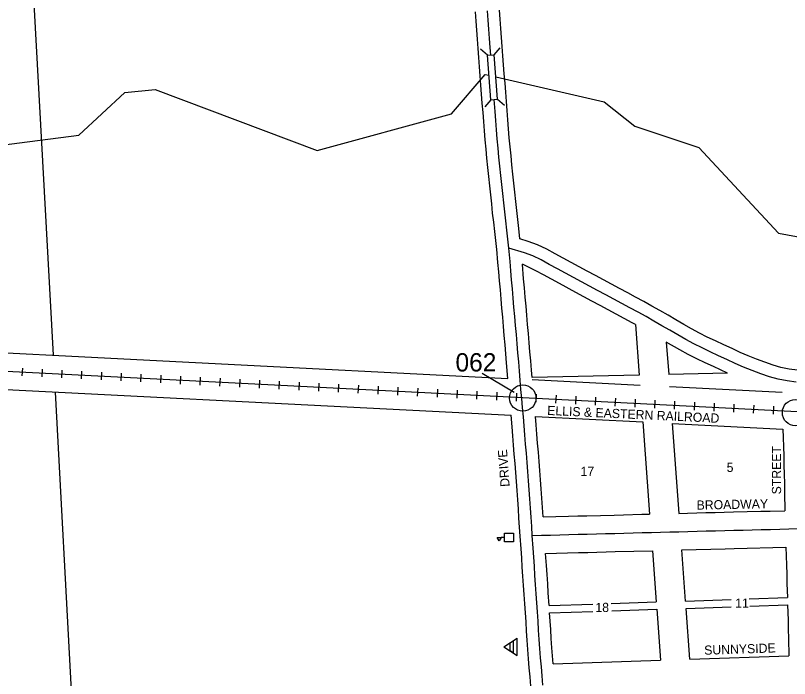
# Model space of a CAD drawing. Extents: x 1958108 to 2336688, y 15676069 to 16284877.
# Drawn here: x 2308566 to 2310678, y 15841517 to 15843326 of the extents above; entities that cross this region are included whole.
import ezdxf

# ---------------------------------------------------------------- set-up
doc = ezdxf.new("R2010")
doc.units = 0
for name, color, linetype in [('L11', 7, 'Continuous'), ('L17', 7, 'Continuous'), ('L18', 7, 'Continuous'), ('L2', 7, 'Continuous'), ('L23', 7, 'Continuous'), ('L3', 7, 'Continuous'), ('L58', 7, 'Continuous'), ('L7', 7, 'Continuous'), ('L9', 7, 'Continuous')]:
    doc.layers.add(name, color=color, linetype=linetype)

msp = doc.modelspace()

# ---------------------------------------------------------------- linework, layer by layer
at = {"layer": 'L11'}
for p, q in [((2308584.6, 15842342.4), (2308585.8, 15842363.9)), ((2308638.6, 15842339.6), (2308639.7, 15842361.2)), ((2308692.5, 15842336.9), (2308693.6, 15842358.5)), ((2308746.4, 15842334.1), (2308747.5, 15842355.7)), ((2308800.4, 15842331.4), (2308801.5, 15842353)), ((2308854.3, 15842328.7), (2308855.4, 15842350.2)), ((2308908.2, 15842325.9), (2308909.3, 15842347.5)), ((2308962.2, 15842323.2), (2308963.3, 15842344.7)), ((2309016.1, 15842320.4), (2309017.2, 15842342)), ((2309070, 15842317.7), (2309071.1, 15842339.2)), ((2309124, 15842314.9), (2309125.1, 15842336.5)), ((2309177.9, 15842312.2), (2309179, 15842333.8)), ((2309231.8, 15842309.4), (2309232.9, 15842331)), ((2309285.7, 15842306.7), (2309286.8, 15842328.3)), ((2309339.7, 15842303.9), (2309340.8, 15842325.5)), ((2309393.6, 15842301.2), (2309394.7, 15842322.8)), ((2309447.5, 15842298.5), (2309448.6, 15842320)), ((2309501.5, 15842295.7), (2309502.6, 15842317.3)), ((2309555.4, 15842293), (2309556.5, 15842314.5)), ((2309609.3, 15842290.2), (2309610.4, 15842311.8)), ((2309663.3, 15842287.5), (2309664.4, 15842309.1)), ((2309717.2, 15842284.7), (2309718.3, 15842306.3)), ((2309771.1, 15842282), (2309772.2, 15842303.6)), ((2309825.1, 15842279.2), (2309826.1, 15842300.8)), ((2309879, 15842276.5), (2309880.1, 15842298.1)), ((2309932.9, 15842273.8), (2309934, 15842295.3)), ((2309986.8, 15842271), (2309987.9, 15842292.6)), ((2310040.8, 15842268.3), (2310041.9, 15842289.8)), ((2310094.7, 15842265.5), (2310095.8, 15842287.1)), ((2310148.6, 15842262.8), (2310149.7, 15842284.3)), ((2310202.6, 15842260), (2310203.7, 15842281.6)), ((2310256.5, 15842257.3), (2310257.6, 15842278.8)), ((2310310.4, 15842254.5), (2310311.5, 15842276.1)), ((2310364.4, 15842251.8), (2310365.5, 15842273.4)), ((2310418.3, 15842249), (2310419.4, 15842270.6)), ((2310472.2, 15842246.3), (2310473.3, 15842267.9)), ((2310526.1, 15842243.6), (2310527.2, 15842265.1)), ((2310580.1, 15842240.8), (2310581.2, 15842262.4)), ((2310634, 15842238.1), (2310635.1, 15842259.6))]:
    msp.add_line(p, q, dxfattribs=at)
msp.add_lwpolyline([(2307158.2, 15842405.5), (2308201.6, 15842372.7), (2310984.9, 15842231), (2312001.5, 15842214.3), (2312643.2, 15842331), (2312934.8, 15842472.7), (2313405.4, 15842672.3), (2314643.3, 15843745.2), (2315066.6, 15843989.2)], dxfattribs=at)
msp.add_lwpolyline([(2307158.2, 15842405.5), (2308201.6, 15842372.7), (2310984.9, 15842231), (2312001.5, 15842214.3), (2312643.2, 15842331), (2312934.8, 15842472.7), (2313405.4, 15842672.3), (2314643.3, 15843745.2), (2315066.6, 15843989.2)], dxfattribs=at)
at = {"layer": 'L17'}
for p, q in [((2309853.9, 15843217.5), (2309834.6, 15843234)), ((2309871.7, 15843218.9), (2309888.3, 15843238.1)), ((2309853.9, 15843217.5), (2309871.7, 15843218.9)), ((2309863, 15843096.4), (2309853.9, 15843217.5)), ((2309880.9, 15843097.8), (2309871.7, 15843218.9)), ((2309863, 15843096.4), (2309846.5, 15843077.2)), ((2309863, 15843096.4), (2309880.9, 15843097.8)), ((2309880.9, 15843097.8), (2309900.1, 15843081.2)), ((2309900.4, 15841901.6), (2309891.4, 15841901.6)), ((2309898.6, 15841603), (2309935.2, 15841626.5)), ((2309935.2, 15841579.4), (2309935.2, 15841626.5)), ((2309898.6, 15841603), (2309935.2, 15841579.4))]:
    msp.add_line(p, q, dxfattribs=at)
for points in [[(2309885.4, 15841892), (2309879.9, 15841901.6), (2309891.4, 15841901.6)], [(2309924.5, 15841889.5), (2309900.4, 15841889.5), (2309900.4, 15841913.6), (2309924.5, 15841913.6)], [(2309915.7, 15841592), (2309915.7, 15841614), (2309924.2, 15841619.4), (2309924.2, 15841586.5)]]:
    msp.add_lwpolyline(points, close=True, dxfattribs=at)
at = {"layer": 'L18'}
for p, q in [((2310258, 15842482.4), (2310268.2, 15842345)), ((2310341.8, 15842434.4), (2310348.3, 15842346.7)), ((2310277.7, 15842216.9), (2310296.4, 15841965.3)), ((2310358.2, 15842212.9), (2310376.4, 15841967.4)), ((2310303.8, 15841865.4), (2310314.1, 15841725.8)), ((2310394.2, 15841728), (2310383.8, 15841867.5)), ((2310315.6, 15841705.9), (2310326, 15841566.6)), ((2310406, 15841569.4), (2310395.7, 15841708.1))]:
    msp.add_line(p, q, dxfattribs=at)
for points in [[(2309879.5, 15842687.3), (2309876.6, 15842712.1), (2309873.8, 15842737), (2309870.9, 15842761.8), (2309868, 15842786.8), (2309865.4, 15842811.8), (2309862.8, 15842836.7), (2309860.2, 15842861.6), (2309857.6, 15842886.5), (2309855, 15842911.3), (2309852.4, 15842936.4), (2309850, 15842961.4), (2309847.6, 15842986.5), (2309845.5, 15843011.8), (2309843.7, 15843036.8), (2309841.8, 15843061.6), (2309839.7, 15843086.5), (2309837.9, 15843111.6), (2309836, 15843136.4), (2309833.9, 15843161.3), (2309832.1, 15843186.4), (2309830.2, 15843211.3), (2309828.4, 15843236.3), (2309826.5, 15843261.4), (2309824.9, 15843286.3), (2309823.1, 15843311.1), (2309821.2, 15843336.1)], [(2309942.6, 15842716.3), (2309939.3, 15842744.5), (2309936.5, 15842769.4), (2309933.6, 15842794), (2309931.1, 15842818.7), (2309928.5, 15842843.6), (2309925.9, 15842868.4), (2309923.2, 15842893.3), (2309920.6, 15842918.2), (2309918.1, 15842942.9), (2309915.7, 15842967.6), (2309913.4, 15842992.4), (2309911.3, 15843017), (2309909.5, 15843041.7), (2309907.6, 15843066.8), (2309905.5, 15843091.7), (2309903.7, 15843116.5), (2309901.8, 15843141.6), (2309899.7, 15843166.6), (2309897.9, 15843191.3), (2309896, 15843216.2), (2309894.2, 15843241.2), (2309892.3, 15843266), (2309890.7, 15843290.9), (2309888.9, 15843316), (2309887, 15843341)], [(2310700.2, 15842358), (2310676.9, 15842361.3), (2310654.6, 15842365.3), (2310633.2, 15842371.6), (2310610.7, 15842379.6), (2310587.7, 15842388), (2310565.6, 15842397), (2310543.6, 15842406.7), (2310521.2, 15842417.2), (2310498.4, 15842427.6), (2310476, 15842438.2), (2310453.7, 15842448.7), (2310432.2, 15842459.4), (2310411, 15842470.9), (2310389.5, 15842483.1), (2310368.1, 15842495.5), (2310346.5, 15842508.1), (2310324.6, 15842520.7), (2310302.7, 15842533.2), (2310280.2, 15842545.5), (2310258.2, 15842557.3), (2310236.4, 15842569.2), (2310214.3, 15842581.1), (2310192.2, 15842593), (2310170.2, 15842604.9), (2310148.4, 15842616.7), (2310126.2, 15842628.6), (2310082.2, 15842652.3), (2310060.3, 15842664.2), (2310038.2, 15842676), (2310015.6, 15842688.4), (2309990.6, 15842700.4), (2309964.9, 15842709.5), (2309942.6, 15842716.3)], [(2309909.7, 15842335.8), (2309906.1, 15842377.8), (2309904, 15842402.7), (2309901.9, 15842427.6), (2309899.8, 15842452.4), (2309897.5, 15842477.3), (2309895.4, 15842502.4), (2309893.3, 15842527.3), (2309891.2, 15842552.2), (2309889.1, 15842577), (2309886.7, 15842601.9), (2309884.6, 15842626.9), (2309882.5, 15842651.8), (2309879.4, 15842688.2)], [(2310258, 15842482.4), (2310248.9, 15842487.4), (2310226.8, 15842499.2), (2310204.9, 15842511.1), (2310182.9, 15842523), (2310160.9, 15842534.9), (2310138.8, 15842546.8), (2310117, 15842558.7), (2310095, 15842570.5), (2310050.7, 15842594.3), (2310029, 15842606.2), (2310006.9, 15842618), (2309985.5, 15842629.7), (2309949.2, 15842647.1)], [(2309975.7, 15842338.6), (2309974, 15842358.4), (2309971.9, 15842383.3), (2309969.8, 15842408.3), (2309967.7, 15842433.2), (2309965.6, 15842458.3), (2309963.2, 15842483.2), (2309961.1, 15842507.9), (2309959, 15842532.8), (2309956.9, 15842557.7), (2309954.8, 15842582.8), (2309952.5, 15842607.8), (2309949.2, 15842647.1)], [(2307158.2, 15842455.6), (2308203.7, 15842422.6), (2309909.7, 15842335.8)], [(2310508.7, 15842350.2), (2310470.5, 15842367.8), (2310447.8, 15842378.5), (2310424.9, 15842389.3), (2310401.8, 15842400.8), (2310378.8, 15842413.3), (2310341.8, 15842434.4)], [(2307158.2, 15842355.5), (2308199.6, 15842322.7), (2309918.4, 15842235.2)], [(2310268.2, 15842345), (2309975.7, 15842338.6)], [(2310508.7, 15842350.2), (2310348.3, 15842346.7)], [(2309976.2, 15842332.4), (2310270.2, 15842317.5)], [(2310350.8, 15842313.4), (2310657.8, 15842297.7)], [(2309943.2, 15841904.8), (2309941.6, 15841929.6), (2309939.8, 15841954.6), (2309938.2, 15841979.5), (2309936.4, 15842004.5), (2309934.8, 15842029.4), (2309932.9, 15842054.2), (2309931.1, 15842079.1), (2309929.2, 15842103.9), (2309927.1, 15842128.6), (2309925, 15842153.8), (2309923.2, 15842178.7), (2309921.1, 15842203.4), (2309918.4, 15842235.2)], [(2309984.9, 15842231.9), (2310277.7, 15842216.9)], [(2310006, 15841957.7), (2310002.2, 15842009), (2310000.6, 15842034), (2309998.7, 15842059.1), (2309996.9, 15842084), (2309995, 15842109.1), (2309992.9, 15842134.2), (2309990.8, 15842159), (2309989, 15842183.9), (2309986.9, 15842209), (2309984.9, 15842231.9)], [(2310358.2, 15842212.9), (2310659.9, 15842197.5)], [(2310659.9, 15842197.5), (2310660.7, 15842174.1), (2310661.3, 15842149.1), (2310662.2, 15842124.1), (2310662.8, 15842099.3), (2310663.4, 15842074.3), (2310664, 15842049.3), (2310664.6, 15842024.5), (2310665.3, 15841974.7)], [(2310006, 15841957.7), (2310074.9, 15841959.5), (2310100, 15841960.2), (2310124.7, 15841960.8), (2310199.8, 15841962.8), (2310224.8, 15841963.5), (2310274.9, 15841964.8), (2310296.4, 15841965.3)], [(2310376.4, 15841967.4), (2310399.7, 15841968), (2310424.7, 15841968.7), (2310449.7, 15841969.3), (2310474.8, 15841969.9), (2310499.8, 15841970.6), (2310524.8, 15841971.2), (2310599.9, 15841973.1), (2310624.9, 15841973.7), (2310665.3, 15841974.7)], [(2309972, 15841496.1), (2309970.1, 15841521), (2309968, 15841545.7), (2309965.9, 15841570.8), (2309964.1, 15841595.9), (2309962.2, 15841621), (2309960.6, 15841646.1), (2309959, 15841671.1), (2309957.4, 15841695.9), (2309955.6, 15841720.8), (2309953.9, 15841745.9), (2309952.4, 15841770.7), (2309950.5, 15841795.7), (2309948.9, 15841820.8), (2309947.3, 15841845.6), (2309945.5, 15841870.5), (2309943.2, 15841904.8)], [(2310012.6, 15841857.9), (2310102.6, 15841860.2), (2310127.3, 15841860.9), (2310202.4, 15841862.9), (2310303.8, 15841865.4)], [(2310022, 15841715.9), (2310019.8, 15841750.2), (2310018.2, 15841775.3), (2310016.3, 15841800.2), (2310014.8, 15841825), (2310012.6, 15841857.9)], [(2310383.8, 15841867.5), (2310502.4, 15841870.6), (2310527.3, 15841871.3), (2310668.1, 15841874.8)], [(2310668.1, 15841874.8), (2310668.9, 15841851.1), (2310669.5, 15841826.1), (2310670.4, 15841801.1), (2310671, 15841776.1), (2310672.3, 15841737.5)], [(2310394.2, 15841728), (2310518.4, 15841732.3)], [(2310568, 15841734), (2310672.3, 15841737.5)], [(2310022, 15841715.9), (2310141.6, 15841720)], [(2310191.6, 15841721.7), (2310314.1, 15841725.8)], [(2310395.7, 15841708.1), (2310518.4, 15841712.3)], [(2310570.1, 15841714), (2310672.9, 15841717.5)], [(2310672.9, 15841717.5), (2310673.9, 15841676.3), (2310674.5, 15841651.3), (2310675.1, 15841626.3), (2310676.2, 15841578.5)], [(2310023.5, 15841695.9), (2310141.6, 15841699.9)], [(2310033.2, 15841556.7), (2310029.9, 15841600.8), (2310028, 15841625.6), (2310026.5, 15841650.3), (2310023.5, 15841695.9)], [(2310193.3, 15841701.7), (2310315.6, 15841705.9)], [(2310033.2, 15841556.7), (2310326, 15841566.6)], [(2310406, 15841569.4), (2310676.2, 15841578.5)]]:
    msp.add_lwpolyline(points, dxfattribs=at)
at = {"layer": 'L2'}
for p, q in [((2308586.9, 15843897), (2308668.5, 15842399)), ((2308674, 15842298.6), (2308843.6, 15839187.1))]:
    msp.add_line(p, q, dxfattribs=at)
at = {"layer": 'L3'}
for points in [[(2309862.8, 15843218.2), (2309861.3, 15843238.7), (2309859.4, 15843263.7), (2309857.8, 15843288.6), (2309856, 15843313.6), (2309854.1, 15843338.5)], [(2309912.2, 15842691.1), (2309909.4, 15842715.9), (2309906.5, 15842740.7), (2309903.7, 15842765.6), (2309900.8, 15842790.4), (2309898.2, 15842815.3), (2309895.6, 15842840.2), (2309893, 15842865), (2309890.4, 15842889.9), (2309887.8, 15842914.8), (2309885.2, 15842939.7), (2309882.9, 15842964.5), (2309880.5, 15842989.4), (2309878.4, 15843014.4), (2309876.6, 15843039.3), (2309874.7, 15843064.2), (2309871.9, 15843097.1)], [(2309976.2, 15841907), (2309974.6, 15841931.9), (2309972.7, 15841956.8), (2309971.1, 15841981.8), (2309969.3, 15842006.8), (2309967.7, 15842031.7), (2309965.8, 15842056.6), (2309964, 15842081.6), (2309962.1, 15842106.5), (2309960, 15842131.4), (2309957.9, 15842156.4), (2309956.1, 15842181.3), (2309954, 15842206.2), (2309951.9, 15842231.1), (2309949.8, 15842256), (2309947.7, 15842280.9), (2309945.3, 15842305.8), (2309943.2, 15842330.7), (2309941.1, 15842355.7), (2309939, 15842380.6), (2309936.9, 15842405.5), (2309934.8, 15842430.4), (2309932.7, 15842455.3), (2309930.4, 15842480.2), (2309928.3, 15842505.1), (2309926.2, 15842530.1), (2309924.1, 15842555), (2309922, 15842579.9), (2309919.6, 15842604.8), (2309917.5, 15842629.7), (2309915.4, 15842654.6), (2309912.2, 15842691.1)], [(2310696.4, 15842325.2), (2310671.7, 15842328.7), (2310647, 15842333.2), (2310623.1, 15842340.2), (2310599.5, 15842348.5), (2310575.9, 15842357.2), (2310552.7, 15842366.6), (2310529.9, 15842376.7), (2310507.3, 15842387.2), (2310484.5, 15842397.7), (2310461.9, 15842408.3), (2310439.3, 15842419), (2310417, 15842430.1), (2310394.9, 15842442.1), (2310373.1, 15842454.5), (2310351.5, 15842467), (2310330, 15842479.5), (2310308.2, 15842492.1), (2310286.6, 15842504.4), (2310264.6, 15842516.4), (2310242.5, 15842528.2), (2310220.7, 15842540.1), (2310198.6, 15842552.1), (2310176.5, 15842564), (2310154.5, 15842575.8), (2310132.6, 15842587.7), (2310110.6, 15842599.6), (2310088.5, 15842611.4), (2310066.5, 15842623.3), (2310044.6, 15842635.2), (2310022.6, 15842647), (2310000.5, 15842659), (2309977.9, 15842669.9), (2309954.6, 15842678.2), (2309912.2, 15842691.1)], [(2309976.2, 15841907), (2310001.2, 15841907.6), (2310026.2, 15841908.2), (2310051.2, 15841908.9), (2310076.2, 15841909.6), (2310101.3, 15841910.2), (2310126, 15841910.9), (2310151.1, 15841911.5), (2310176.1, 15841912.2), (2310201.1, 15841912.8), (2310226.1, 15841913.5), (2310251.1, 15841914.1), (2310276.1, 15841914.8), (2310301.2, 15841915.4), (2310326.2, 15841916.1), (2310351.2, 15841916.7), (2310376.2, 15841917.4), (2310401, 15841918), (2310426, 15841918.7), (2310451, 15841919.3), (2310476.1, 15841920), (2310501.1, 15841920.6), (2310526.1, 15841921.2), (2310551.1, 15841921.9), (2310576.1, 15841922.5), (2310601.1, 15841923.1), (2310626.2, 15841923.7), (2310651.2, 15841924.4), (2310676.2, 15841925), (2310706.2, 15841925.8)], [(2310004.9, 15841498.7), (2310003, 15841523.6), (2310000.9, 15841548.5), (2309998.8, 15841573.4), (2309997, 15841598.3), (2309995.1, 15841623.3), (2309993.5, 15841648.2), (2309991.9, 15841673.2), (2309990.3, 15841698.2), (2309988.5, 15841723.1), (2309986.9, 15841748), (2309985.3, 15841773), (2309983.4, 15841798), (2309981.8, 15841822.9), (2309980.2, 15841847.8), (2309978.4, 15841872.8), (2309976.2, 15841907)]]:
    msp.add_lwpolyline(points, dxfattribs=at)
at = {"layer": 'L58'}
msp.add_line((2309839.8, 15842350.1), (2309926.4, 15842298.4), dxfattribs=at)
for centre in [(2309950.2, 15842282.2), (2310694.5, 15842242.3)]:
    msp.add_circle(centre, 36, dxfattribs=at)
at = {"layer": 'L7'}
for points in [[(2308172.6, 15843115.8), (2308414.2, 15842957.4), (2308739.2, 15842999.1), (2308864.2, 15843115.8), (2308947.6, 15843124.1), (2309389.2, 15842957.4), (2309755.9, 15843057.4), (2309847.2, 15843165.4)], [(2309847.2, 15843165.4), (2309858, 15843162.9)], [(2309876.3, 15843158.7), (2310172.5, 15843090.8), (2310255.8, 15843024.1), (2310430.8, 15842965.8), (2310647.5, 15842732.4), (2310780.8, 15842707.4)]]:
    msp.add_lwpolyline(points, dxfattribs=at)

# ---------------------------------------------------------------- texts
at = {"layer": 'L23'}
for s, p in [('17', (2310107.8, 15842069.4)), ('5', (2310506.5, 15842080.5)), ('11', (2310529.8, 15841710)), ('18', (2310148.3, 15841698.2))]:
    msp.add_text(s, height=25, dxfattribs=at).set_placement(p)
at = {"layer": 'L58'}
msp.add_text('062', height=50, dxfattribs=at).set_placement((2309766.6, 15842354.6))
at = {"layer": 'L9'}
for s, rotation, p in [('ELLIS & EASTERN RAILROAD', 357.3593, (2310016.4, 15842236.1)), ('DRIVE', 94.2008, (2309914.5, 15842040.7)), ('STREET', 90, (2310655, 15842019.2)), ('BROADWAY', 1.1236, (2310424.7, 15841977.4)), ('SUNNYSIDE', 1.9489, (2310445.6, 15841581.3))]:
    msp.add_text(s, height=25, rotation=rotation, dxfattribs=at).set_placement(p)

doc.saveas('drawing.dxf')
